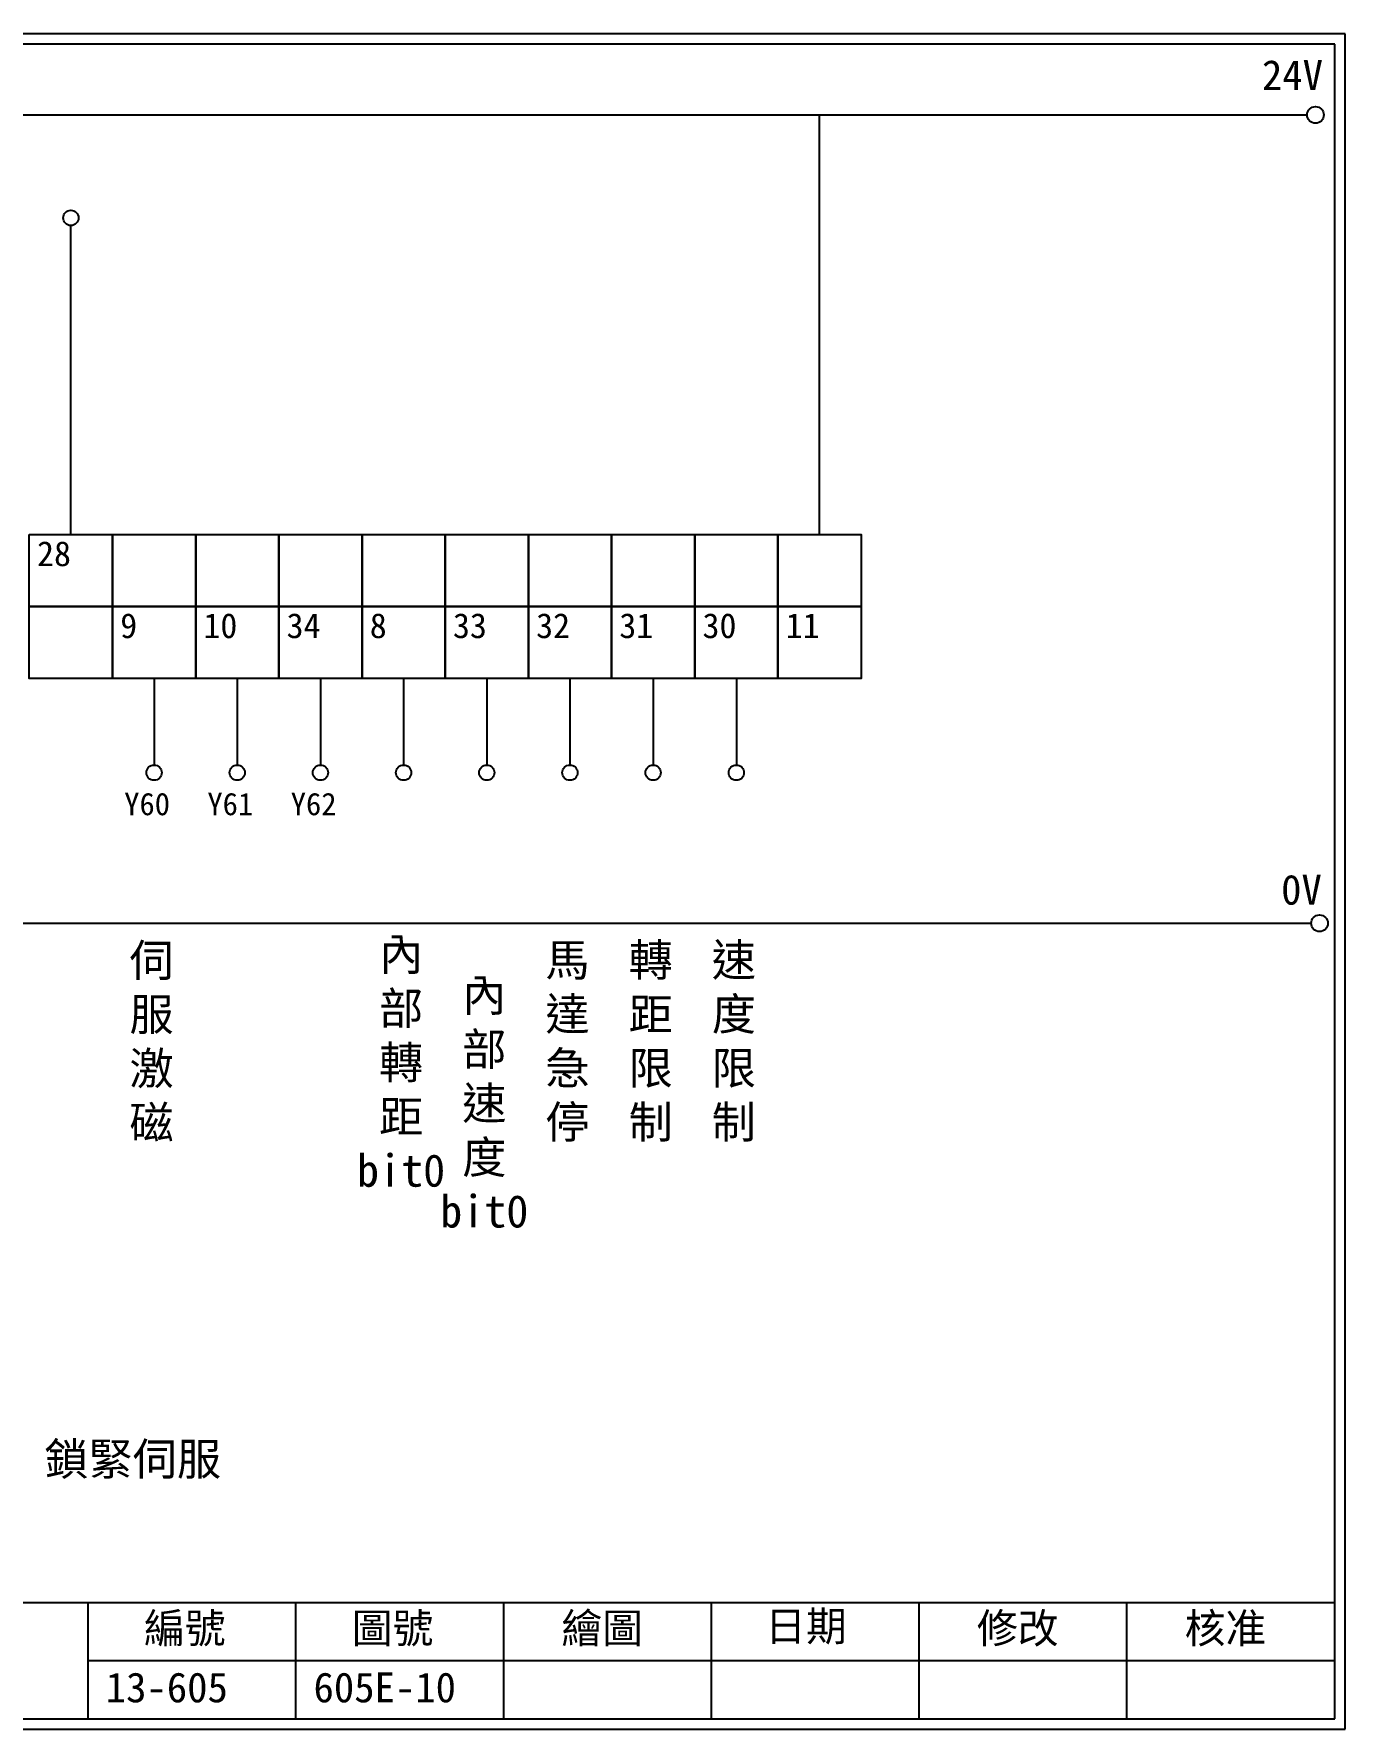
# Model space of a CAD drawing. Extents: x 627 to 914, y 3 to 207.
# Drawn here: x 756.4 to 914.2, y 3 to 207 of the extents above; entities that cross this region are included whole.
import ezdxf

# ---------------------------------------------------------------- set-up
doc = ezdxf.new("R2010")
doc.units = 0
doc.layers.get('0').update_dxf_attribs({"linetype": 'CONTINUOUS'})
doc.layers.add('圖框層', color=7, linetype='CONTINUOUS')
doc.layers.add('標尺寸層', color=3, linetype='CONTINUOUS')
doc.styles.add('CNS', font='romanc.shx', dxfattribs={"bigfont": 'chineset.shx'})
doc.styles.add('STSL', font='KAIU.TTF')

msp = doc.modelspace()

# ---------------------------------------------------------------- linework, layer by layer
for p, q in [((760.86, 146.73), (760.86, 183.91)), ((770.87, 129.4), (770.87, 119)), ((780.88, 129.4), (780.88, 119)), ((790.89, 129.4), (790.89, 119)), ((800.9, 129.4), (800.9, 119)), ((810.91, 129.4), (810.91, 119)), ((820.92, 129.4), (820.92, 119)), ((830.93, 129.4), (830.93, 119)), ((840.94, 129.4), (840.94, 119))]:
    msp.add_line(p, q)
for points in [[(755.86, 146.73), (765.87, 146.73), (765.87, 138.07), (755.86, 138.07)], [(765.87, 146.73), (775.88, 146.73), (775.88, 138.07), (765.87, 138.07)], [(775.88, 146.73), (785.89, 146.73), (785.89, 138.07), (775.88, 138.07)], [(785.89, 146.73), (795.9, 146.73), (795.9, 138.07), (785.89, 138.07)], [(795.9, 146.73), (805.91, 146.73), (805.91, 138.07), (795.9, 138.07)], [(805.91, 146.73), (815.92, 146.73), (815.92, 138.07), (805.91, 138.07)], [(815.92, 146.73), (825.93, 146.73), (825.93, 138.07), (815.92, 138.07)], [(825.93, 146.73), (835.94, 146.73), (835.94, 138.07), (825.93, 138.07)], [(835.94, 146.73), (845.95, 146.73), (845.95, 138.07), (835.94, 138.07)], [(845.95, 146.73), (855.96, 146.73), (855.96, 138.07), (845.95, 138.07)], [(755.86, 138.07), (765.87, 138.07), (765.87, 129.4), (755.86, 129.4)], [(765.87, 138.07), (775.88, 138.07), (775.88, 129.4), (765.87, 129.4)], [(775.88, 138.07), (785.89, 138.07), (785.89, 129.4), (775.88, 129.4)], [(785.89, 138.07), (795.9, 138.07), (795.9, 129.4), (785.89, 129.4)], [(795.9, 138.07), (805.91, 138.07), (805.91, 129.4), (795.9, 129.4)], [(805.91, 138.07), (815.92, 138.07), (815.92, 129.4), (805.91, 129.4)], [(815.92, 138.07), (825.93, 138.07), (825.93, 129.4), (815.92, 129.4)], [(825.93, 138.07), (835.94, 138.07), (835.94, 129.4), (825.93, 129.4)], [(835.94, 138.07), (845.95, 138.07), (845.95, 129.4), (835.94, 129.4)], [(845.95, 138.07), (855.96, 138.07), (855.96, 129.4), (845.95, 129.4)]]:
    msp.add_lwpolyline(points, close=True)
for centre in [(910.63, 197.22), (911.12, 99.96)]:
    msp.add_circle(centre, 1)
at = {"layer": '圖框層', "color": 7}
for p, q in [((914.2, 206.97), (627.2, 206.97)), ((914.2, 3), (914.2, 206.97)), ((912.95, 205.72), (628.45, 205.72)), ((912.95, 4.25), (912.95, 205.72)), ((628.45, 18.25), (912.95, 18.25)), ((762.95, 4.25), (762.95, 18.25)), ((787.95, 4.25), (787.95, 18.25)), ((812.95, 4.25), (812.95, 18.25)), ((837.95, 4.25), (837.95, 18.25)), ((862.95, 4.25), (862.95, 18.25)), ((887.95, 4.25), (887.95, 18.25)), ((762.95, 11.25), (912.95, 11.25)), ((628.45, 4.25), (912.95, 4.25)), ((627.2, 3), (914.2, 3))]:
    msp.add_line(p, q, dxfattribs=at)
at = {"layer": '標尺寸層', "color": 7}
for p, q in [((632.04, 197.22), (909.63, 197.22)), ((632.25, 99.96), (910.12, 99.96))]:
    msp.add_line(p, q, dxfattribs=at)
at = {"layer": '標尺寸層'}
msp.add_line((850.95, 146.73), (850.95, 197.22), dxfattribs=at)
at = {"layer": '標尺寸層', "color": 7}
for centre in [(760.86, 184.83), (770.87, 118.08), (780.88, 118.08), (790.89, 118.08), (800.9, 118.08), (810.91, 118.08), (820.92, 118.08), (830.93, 118.08), (840.94, 118.08)]:
    msp.add_circle(centre, 0.92, dxfattribs=at)

# ---------------------------------------------------------------- texts
at = {"char_height": 3, "width": 8.2913, "attachment_point": 1}
for s, insert in [('28', (756.79, 145.93)), ('9', (766.8, 137.27)), ('10', (776.81, 137.27)), ('34', (786.82, 137.27)), ('8', (796.83, 137.27)), ('33', (806.84, 137.27)), ('32', (816.85, 137.27)), ('31', (826.86, 137.27)), ('30', (836.87, 137.27)), ('11', (846.88, 137.27))]:
    msp.add_mtext(s, dxfattribs=dict(at, insert=insert))
at = {"layer": '圖框層', "color": 4, "style": 'STSL'}
for s, height, p in [('24V', 3.6, (904.19, 200.22)), ('Y60', 2.7, (767.28, 112.96)), ('Y61', 2.7, (777.29, 112.96)), ('Y62', 2.7, (787.32, 112.96)), ('0V', 3.6, (906.5, 102.2)), ('編號', 3.6, (769.66, 13.34)), ('圖號', 3.6, (794.66, 13.34)), ('繪圖', 3.6, (819.89, 13.34)), ('日期', 3.6, (844.41, 13.59)), ('修改', 3.6, (869.89, 13.34)), ('核准', 3.6, (894.89, 13.34)), ('13-605', 3.6, (765.06, 6.22)), ('605E-10', 3.6, (790.06, 6.22))]:
    msp.add_text(s, height=height, dxfattribs=at).set_placement(p)
at = {"layer": '標尺寸層', "color": 7, "char_height": 3.9, "attachment_point": 5, "style": 'CNS'}
for s, insert, width in [('{\\fDFKai-SB|b0|i0|c136|p65;伺服\\P激磁}', (770.57, 85.58), 8.6627), ('{\\fDFKai-SB|b0|i0|c136|p65;內部轉距bit0}', (800.6, 83.18), 8.6627), ('{\\fDFKai-SB|b0|i0|c136|p65;轉距限制}', (830.63, 85.58), 8.6627), ('{\\fDFKai-SB|b0|i0|c136|p65;速度限制}', (840.64, 85.58), 8.6627), ('{\\fDFKai-SB|b0|i0|c136|p65;馬達急停}', (820.62, 85.58), 8.6627), ('{\\fDFKai-SB|b0|i0|c136|p65;內部速度bit0}', (810.61, 78.27), 8.6627), ('{\\fDFKai-SB|b0|i0|c136|p65;鎖緊伺服}', (768.3, 35.27), 27.7582)]:
    msp.add_mtext(s, dxfattribs=dict(at, insert=insert, width=width))

doc.saveas('drawing.dxf')
